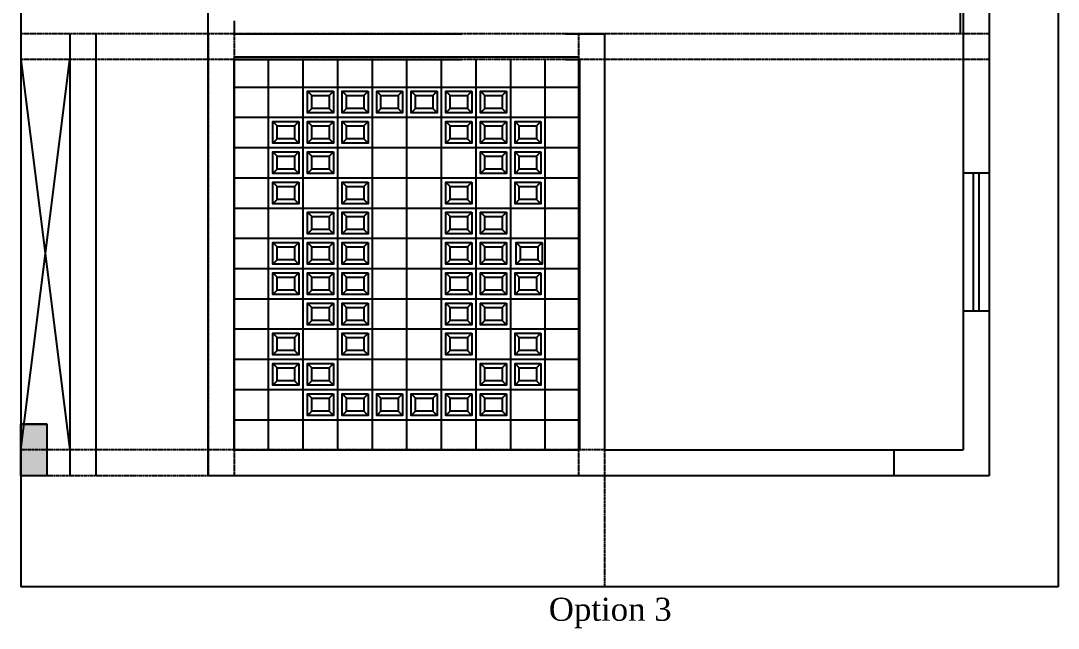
# Model space of a CAD drawing. Header units: inches. Extents: x 3138 to 9973, y -1757 to -151.
# Drawn here: x 9613.3 to 9973.3, y -1498.6 to -1287.7 of the extents above; entities that cross this region are included whole.
import ezdxf

# ---------------------------------------------------------------- set-up
doc = ezdxf.new("R2010")
doc.units = ezdxf.units.IN
doc.header["$LTSCALE"] = 0.1
doc.header["$MEASUREMENT"] = 0
doc.linetypes.add('DASHED', pattern=[0.75, 0.5, -0.25])
doc.linetypes.add('DASHED2', pattern=[0.375, 0.25, -0.125])
doc.layers.add('Filler slab pattern', color=7, linetype='Continuous')
doc.layers.add('MH - Beams', color=3, linetype='DASHED2')
doc.styles.get("Standard").update_dxf_attribs({"font": 'arial.ttf'})

msp = doc.modelspace()

# ---------------------------------------------------------------- hatches: boundary and pattern name
msp.add_hatch(color=256).paths.add_polyline_path([(9613.253, -1427.723), (9622.253, -1427.723), (9622.253, -1445.723), (9613.253, -1445.723)])

# ---------------------------------------------------------------- linework, layer by layer
for p, q in [((9939.253, -1169.723), (9939.253, -1292.223)), ((9630.253, -1292.223), (9630.253, -1445.723)), ((9639.253, -1292.223), (9639.253, -1445.723)), ((9613.253, -1301.223), (9630.253, -1436.723)), ((9613.253, -1436.723), (9630.253, -1301.223)), ((9709.253, -1301.223), (9687.253, -1301.223)), ((9940.253, -1340.473), (9949.253, -1340.473)), ((9943.753, -1340.473), (9943.753, -1388.473)), ((9945.753, -1340.473), (9945.753, -1388.473)), ((9940.253, -1388.473), (9949.253, -1388.473)), ((9622.253, -1427.723), (9613.253, -1427.723)), ((9916.253, -1436.723), (9916.253, -1445.723)), ((9622.253, -1445.723), (9613.253, -1445.723))]:
    msp.add_line(p, q)
for points in [[(9613.253, -994.223), (9973.253, -994.223), (9973.253, -1484.223)], [(9613.253, -994.223), (9613.253, -1484.223)], [(9940.253, -1169.723), (9940.253, -1436.723)], [(9949.253, -1175.296), (9949.253, -1445.723)], [(9949.253, -1445.723), (9678.253, -1445.723), (9678.253, -1238.723)], [(9687.253, -1287.723), (9687.253, -1292.223)], [(9687.253, -1292.223), (9766.253, -1292.223)], [(9802.253, -1292.223), (9815.753, -1292.223)], [(9815.753, -1292.223), (9815.753, -1436.723)], [(9687.253, -1301.223), (9766.253, -1301.223)], [(9687.253, -1301.223), (9687.253, -1436.723), (9806.753, -1436.723)], [(9709.253, -1301.223), (9733.253, -1301.223)], [(9802.253, -1301.223), (9806.753, -1301.223)], [(9806.753, -1301.223), (9806.753, -1436.723)], [(9622.253, -1427.723), (9622.253, -1445.723)], [(9815.753, -1436.723), (9940.253, -1436.723)], [(9973.253, -1484.223), (9613.253, -1484.223)]]:
    msp.add_lwpolyline(points)
msp.add_lwpolyline([(9613.253, -1427.723), (9622.253, -1427.723), (9622.253, -1445.723), (9613.253, -1445.723)], close=True)
at = {"layer": 'Filler slab pattern'}
for p, q in [((9687.253, -1300.223), (9806.753, -1300.223)), ((9687.253, -1436.723), (9687.253, -1301.223)), ((9699.253, -1436.723), (9699.253, -1301.223)), ((9711.253, -1436.723), (9711.253, -1301.223)), ((9723.253, -1436.723), (9723.253, -1301.223)), ((9735.253, -1436.723), (9735.253, -1301.223)), ((9747.253, -1436.723), (9747.253, -1301.223)), ((9759.253, -1436.723), (9759.253, -1301.223)), ((9771.253, -1436.723), (9771.253, -1301.223)), ((9783.253, -1436.723), (9783.253, -1301.223)), ((9795.253, -1436.723), (9795.253, -1301.223)), ((9807.253, -1436.723), (9807.253, -1301.223)), ((9687.253, -1310.723), (9806.753, -1310.723)), ((9714.253, -1313.723), (9712.753, -1312.223)), ((9720.253, -1313.723), (9721.753, -1312.223)), ((9726.253, -1313.723), (9724.753, -1312.223)), ((9732.253, -1313.723), (9733.753, -1312.223)), ((9738.253, -1313.723), (9736.753, -1312.223)), ((9744.253, -1313.723), (9745.753, -1312.223)), ((9750.253, -1313.723), (9748.753, -1312.223)), ((9756.253, -1313.723), (9757.753, -1312.223)), ((9762.253, -1313.723), (9760.753, -1312.223)), ((9768.253, -1313.723), (9769.753, -1312.223)), ((9774.253, -1313.723), (9772.753, -1312.223)), ((9780.253, -1313.723), (9781.753, -1312.223)), ((9714.253, -1318.223), (9712.753, -1319.723)), ((9720.253, -1318.223), (9721.753, -1319.723)), ((9726.253, -1318.223), (9724.753, -1319.723)), ((9732.253, -1318.223), (9733.753, -1319.723)), ((9738.253, -1318.223), (9736.753, -1319.723)), ((9744.253, -1318.223), (9745.753, -1319.723)), ((9750.253, -1318.223), (9748.753, -1319.723)), ((9756.253, -1318.223), (9757.753, -1319.723)), ((9762.253, -1318.223), (9760.753, -1319.723)), ((9768.253, -1318.223), (9769.753, -1319.723)), ((9774.253, -1318.223), (9772.753, -1319.723)), ((9780.253, -1318.223), (9781.753, -1319.723)), ((9687.253, -1321.223), (9806.753, -1321.223)), ((9702.253, -1324.223), (9700.753, -1322.723)), ((9708.253, -1324.223), (9709.753, -1322.723)), ((9714.253, -1324.223), (9712.753, -1322.723)), ((9720.253, -1324.223), (9721.753, -1322.723)), ((9726.253, -1324.223), (9724.753, -1322.723)), ((9732.253, -1324.223), (9733.753, -1322.723)), ((9762.253, -1324.223), (9760.753, -1322.723)), ((9768.253, -1324.223), (9769.753, -1322.723)), ((9774.253, -1324.223), (9772.753, -1322.723)), ((9780.253, -1324.223), (9781.753, -1322.723)), ((9786.253, -1324.223), (9784.753, -1322.723)), ((9792.253, -1324.223), (9793.753, -1322.723)), ((9687.253, -1331.723), (9806.753, -1331.723)), ((9702.253, -1328.723), (9700.753, -1330.223)), ((9708.253, -1328.723), (9709.753, -1330.223)), ((9714.253, -1328.723), (9712.753, -1330.223)), ((9720.253, -1328.723), (9721.753, -1330.223)), ((9726.253, -1328.723), (9724.753, -1330.223)), ((9732.253, -1328.723), (9733.753, -1330.223)), ((9762.253, -1328.723), (9760.753, -1330.223)), ((9768.253, -1328.723), (9769.753, -1330.223)), ((9774.253, -1328.723), (9772.753, -1330.223)), ((9780.253, -1328.723), (9781.753, -1330.223)), ((9786.253, -1328.723), (9784.753, -1330.223)), ((9792.253, -1328.723), (9793.753, -1330.223)), ((9702.253, -1334.723), (9700.753, -1333.223)), ((9708.253, -1334.723), (9709.753, -1333.223)), ((9714.253, -1334.723), (9712.753, -1333.223)), ((9720.253, -1334.723), (9721.753, -1333.223)), ((9774.253, -1334.723), (9772.753, -1333.223)), ((9780.253, -1334.723), (9781.753, -1333.223)), ((9786.253, -1334.723), (9784.753, -1333.223)), ((9792.253, -1334.723), (9793.753, -1333.223)), ((9687.253, -1342.223), (9806.753, -1342.223)), ((9702.253, -1339.223), (9700.753, -1340.723)), ((9708.253, -1339.223), (9709.753, -1340.723)), ((9714.253, -1339.223), (9712.753, -1340.723)), ((9720.253, -1339.223), (9721.753, -1340.723)), ((9774.253, -1339.223), (9772.753, -1340.723)), ((9780.253, -1339.223), (9781.753, -1340.723)), ((9786.253, -1339.223), (9784.753, -1340.723)), ((9792.253, -1339.223), (9793.753, -1340.723)), ((9702.253, -1345.223), (9700.753, -1343.723)), ((9708.253, -1345.223), (9709.753, -1343.723)), ((9726.253, -1345.223), (9724.753, -1343.723)), ((9732.253, -1345.223), (9733.753, -1343.723)), ((9762.253, -1345.223), (9760.753, -1343.723)), ((9768.253, -1345.223), (9769.753, -1343.723)), ((9786.253, -1345.223), (9784.753, -1343.723)), ((9792.253, -1345.223), (9793.753, -1343.723)), ((9702.253, -1349.723), (9700.753, -1351.223)), ((9708.253, -1349.723), (9709.753, -1351.223)), ((9726.253, -1349.723), (9724.753, -1351.223)), ((9732.253, -1349.723), (9733.753, -1351.223)), ((9762.253, -1349.723), (9760.753, -1351.223)), ((9768.253, -1349.723), (9769.753, -1351.223)), ((9786.253, -1349.723), (9784.753, -1351.223)), ((9792.253, -1349.723), (9793.753, -1351.223)), ((9687.253, -1352.723), (9806.753, -1352.723)), ((9714.253, -1355.723), (9712.753, -1354.223)), ((9720.253, -1355.723), (9721.753, -1354.223)), ((9726.253, -1355.723), (9724.753, -1354.223)), ((9732.253, -1355.723), (9733.753, -1354.223)), ((9762.253, -1355.723), (9760.753, -1354.223)), ((9768.253, -1355.723), (9769.753, -1354.223)), ((9774.253, -1355.723), (9772.753, -1354.223)), ((9780.253, -1355.723), (9781.753, -1354.223)), ((9714.253, -1360.223), (9712.753, -1361.723)), ((9720.253, -1360.223), (9721.753, -1361.723)), ((9726.253, -1360.223), (9724.753, -1361.723)), ((9732.253, -1360.223), (9733.753, -1361.723)), ((9762.253, -1360.223), (9760.753, -1361.723)), ((9768.253, -1360.223), (9769.753, -1361.723)), ((9774.253, -1360.223), (9772.753, -1361.723)), ((9780.253, -1360.223), (9781.753, -1361.723)), ((9687.253, -1363.223), (9806.753, -1363.223)), ((9702.253, -1366.223), (9700.753, -1364.723)), ((9708.253, -1366.223), (9709.753, -1364.723)), ((9714.253, -1366.223), (9712.753, -1364.723)), ((9720.253, -1366.223), (9721.753, -1364.723)), ((9726.253, -1366.223), (9724.753, -1364.723)), ((9732.253, -1366.223), (9733.753, -1364.723)), ((9762.253, -1366.223), (9760.753, -1364.723)), ((9768.253, -1366.223), (9769.753, -1364.723)), ((9774.253, -1366.223), (9772.753, -1364.723)), ((9780.253, -1366.223), (9781.753, -1364.723)), ((9786.655, -1366.223), (9785.155, -1364.723)), ((9792.655, -1366.223), (9794.155, -1364.723)), ((9702.253, -1370.723), (9700.753, -1372.223)), ((9708.253, -1370.723), (9709.753, -1372.223)), ((9714.253, -1370.723), (9712.753, -1372.223)), ((9720.253, -1370.723), (9721.753, -1372.223)), ((9726.253, -1370.723), (9724.753, -1372.223)), ((9732.253, -1370.723), (9733.753, -1372.223)), ((9762.253, -1370.723), (9760.753, -1372.223)), ((9768.253, -1370.723), (9769.753, -1372.223)), ((9774.253, -1370.723), (9772.753, -1372.223)), ((9780.253, -1370.723), (9781.753, -1372.223)), ((9786.655, -1370.723), (9785.155, -1372.223)), ((9792.655, -1370.723), (9794.155, -1372.223)), ((9687.253, -1373.723), (9806.753, -1373.723)), ((9702.253, -1376.723), (9700.753, -1375.223)), ((9708.253, -1376.723), (9709.753, -1375.223)), ((9714.253, -1376.723), (9712.753, -1375.223)), ((9720.253, -1376.723), (9721.753, -1375.223)), ((9726.253, -1376.723), (9724.753, -1375.223)), ((9732.253, -1376.723), (9733.753, -1375.223)), ((9762.253, -1376.723), (9760.753, -1375.223)), ((9768.253, -1376.723), (9769.753, -1375.223)), ((9774.253, -1376.723), (9772.753, -1375.223)), ((9780.253, -1376.723), (9781.753, -1375.223)), ((9786.253, -1376.723), (9784.753, -1375.223)), ((9792.253, -1376.723), (9793.753, -1375.223)), ((9702.253, -1381.223), (9700.753, -1382.723)), ((9708.253, -1381.223), (9709.753, -1382.723)), ((9714.253, -1381.223), (9712.753, -1382.723)), ((9720.253, -1381.223), (9721.753, -1382.723)), ((9726.253, -1381.223), (9724.753, -1382.723)), ((9732.253, -1381.223), (9733.753, -1382.723)), ((9762.253, -1381.223), (9760.753, -1382.723)), ((9768.253, -1381.223), (9769.753, -1382.723)), ((9774.253, -1381.223), (9772.753, -1382.723)), ((9780.253, -1381.223), (9781.753, -1382.723)), ((9786.253, -1381.223), (9784.753, -1382.723)), ((9792.253, -1381.223), (9793.753, -1382.723)), ((9687.253, -1384.223), (9806.753, -1384.223)), ((9714.253, -1387.223), (9712.753, -1385.723)), ((9720.253, -1387.223), (9721.753, -1385.723)), ((9726.253, -1387.223), (9724.753, -1385.723)), ((9732.253, -1387.223), (9733.753, -1385.723)), ((9762.253, -1387.223), (9760.753, -1385.723)), ((9768.253, -1387.223), (9769.753, -1385.723)), ((9774.253, -1387.223), (9772.753, -1385.723)), ((9780.253, -1387.223), (9781.753, -1385.723)), ((9714.253, -1391.723), (9712.753, -1393.223)), ((9720.253, -1391.723), (9721.753, -1393.223)), ((9726.253, -1391.723), (9724.753, -1393.223)), ((9732.253, -1391.723), (9733.753, -1393.223)), ((9762.253, -1391.723), (9760.753, -1393.223)), ((9768.253, -1391.723), (9769.753, -1393.223)), ((9774.253, -1391.723), (9772.753, -1393.223)), ((9780.253, -1391.723), (9781.753, -1393.223)), ((9687.253, -1394.723), (9806.753, -1394.723)), ((9702.253, -1397.723), (9700.753, -1396.223)), ((9708.253, -1397.723), (9709.753, -1396.223)), ((9726.253, -1397.723), (9724.753, -1396.223)), ((9732.253, -1397.723), (9733.753, -1396.223)), ((9762.253, -1397.723), (9760.753, -1396.223)), ((9768.253, -1397.723), (9769.753, -1396.223)), ((9786.253, -1397.723), (9784.753, -1396.223)), ((9792.253, -1397.723), (9793.753, -1396.223)), ((9702.253, -1402.223), (9700.753, -1403.723)), ((9708.253, -1402.223), (9709.753, -1403.723)), ((9726.253, -1402.223), (9724.753, -1403.723)), ((9732.253, -1402.223), (9733.753, -1403.723)), ((9762.253, -1402.223), (9760.753, -1403.723)), ((9768.253, -1402.223), (9769.753, -1403.723)), ((9786.253, -1402.223), (9784.753, -1403.723)), ((9792.253, -1402.223), (9793.753, -1403.723)), ((9687.253, -1405.223), (9806.753, -1405.223)), ((9702.253, -1408.223), (9700.753, -1406.723)), ((9708.253, -1408.223), (9709.753, -1406.723)), ((9714.253, -1408.223), (9712.753, -1406.723)), ((9720.253, -1408.223), (9721.753, -1406.723)), ((9774.253, -1408.223), (9772.753, -1406.723)), ((9780.253, -1408.223), (9781.753, -1406.723)), ((9786.253, -1408.223), (9784.753, -1406.723)), ((9792.253, -1408.223), (9793.753, -1406.723)), ((9702.253, -1412.723), (9700.753, -1414.223)), ((9708.253, -1412.723), (9709.753, -1414.223)), ((9714.253, -1412.723), (9712.753, -1414.223)), ((9720.253, -1412.723), (9721.753, -1414.223)), ((9774.253, -1412.723), (9772.753, -1414.223)), ((9780.253, -1412.723), (9781.753, -1414.223)), ((9786.253, -1412.723), (9784.753, -1414.223)), ((9792.253, -1412.723), (9793.753, -1414.223)), ((9687.253, -1415.723), (9806.753, -1415.723)), ((9714.253, -1418.723), (9712.753, -1417.223)), ((9720.253, -1418.723), (9721.753, -1417.223)), ((9726.253, -1418.723), (9724.753, -1417.223)), ((9732.253, -1418.723), (9733.753, -1417.223)), ((9738.253, -1418.723), (9736.753, -1417.223)), ((9744.253, -1418.723), (9745.753, -1417.223)), ((9750.253, -1418.723), (9748.753, -1417.223)), ((9756.253, -1418.723), (9757.753, -1417.223)), ((9762.253, -1418.723), (9760.753, -1417.223)), ((9768.253, -1418.723), (9769.753, -1417.223)), ((9774.253, -1418.723), (9772.753, -1417.223)), ((9780.253, -1418.723), (9781.753, -1417.223)), ((9714.253, -1423.223), (9712.753, -1424.723)), ((9720.253, -1423.223), (9721.753, -1424.723)), ((9726.253, -1423.223), (9724.753, -1424.723)), ((9732.253, -1423.223), (9733.753, -1424.723)), ((9738.253, -1423.223), (9736.753, -1424.723)), ((9744.253, -1423.223), (9745.753, -1424.723)), ((9750.253, -1423.223), (9748.753, -1424.723)), ((9756.253, -1423.223), (9757.753, -1424.723)), ((9762.253, -1423.223), (9760.753, -1424.723)), ((9768.253, -1423.223), (9769.753, -1424.723)), ((9774.253, -1423.223), (9772.753, -1424.723)), ((9780.253, -1423.223), (9781.753, -1424.723)), ((9687.253, -1426.223), (9806.753, -1426.223)), ((9687.253, -1436.723), (9806.753, -1436.723))]:
    msp.add_line(p, q, dxfattribs=at)
for points in [[(9721.753, -1312.223), (9721.753, -1319.723), (9712.753, -1319.723), (9712.753, -1312.223)], [(9720.253, -1313.723), (9720.253, -1318.223), (9714.253, -1318.223), (9714.253, -1313.723)], [(9733.753, -1312.223), (9733.753, -1319.723), (9724.753, -1319.723), (9724.753, -1312.223)], [(9732.253, -1313.723), (9732.253, -1318.223), (9726.253, -1318.223), (9726.253, -1313.723)], [(9745.753, -1312.223), (9745.753, -1319.723), (9736.753, -1319.723), (9736.753, -1312.223)], [(9744.253, -1313.723), (9744.253, -1318.223), (9738.253, -1318.223), (9738.253, -1313.723)], [(9757.753, -1312.223), (9757.753, -1319.723), (9748.753, -1319.723), (9748.753, -1312.223)], [(9756.253, -1313.723), (9756.253, -1318.223), (9750.253, -1318.223), (9750.253, -1313.723)], [(9769.753, -1312.223), (9769.753, -1319.723), (9760.753, -1319.723), (9760.753, -1312.223)], [(9768.253, -1313.723), (9768.253, -1318.223), (9762.253, -1318.223), (9762.253, -1313.723)], [(9781.753, -1312.223), (9781.753, -1319.723), (9772.753, -1319.723), (9772.753, -1312.223)], [(9780.253, -1313.723), (9780.253, -1318.223), (9774.253, -1318.223), (9774.253, -1313.723)], [(9709.753, -1322.723), (9709.753, -1330.223), (9700.753, -1330.223), (9700.753, -1322.723)], [(9708.253, -1324.223), (9708.253, -1328.723), (9702.253, -1328.723), (9702.253, -1324.223)], [(9721.753, -1322.723), (9721.753, -1330.223), (9712.753, -1330.223), (9712.753, -1322.723)], [(9720.253, -1324.223), (9720.253, -1328.723), (9714.253, -1328.723), (9714.253, -1324.223)], [(9733.753, -1322.723), (9733.753, -1330.223), (9724.753, -1330.223), (9724.753, -1322.723)], [(9732.253, -1324.223), (9732.253, -1328.723), (9726.253, -1328.723), (9726.253, -1324.223)], [(9769.753, -1322.723), (9769.753, -1330.223), (9760.753, -1330.223), (9760.753, -1322.723)], [(9768.253, -1324.223), (9768.253, -1328.723), (9762.253, -1328.723), (9762.253, -1324.223)], [(9781.753, -1322.723), (9781.753, -1330.223), (9772.753, -1330.223), (9772.753, -1322.723)], [(9780.253, -1324.223), (9780.253, -1328.723), (9774.253, -1328.723), (9774.253, -1324.223)], [(9793.753, -1322.723), (9793.753, -1330.223), (9784.753, -1330.223), (9784.753, -1322.723)], [(9792.253, -1324.223), (9792.253, -1328.723), (9786.253, -1328.723), (9786.253, -1324.223)], [(9709.753, -1333.223), (9709.753, -1340.723), (9700.753, -1340.723), (9700.753, -1333.223)], [(9708.253, -1334.723), (9708.253, -1339.223), (9702.253, -1339.223), (9702.253, -1334.723)], [(9721.753, -1333.223), (9721.753, -1340.723), (9712.753, -1340.723), (9712.753, -1333.223)], [(9720.253, -1334.723), (9720.253, -1339.223), (9714.253, -1339.223), (9714.253, -1334.723)], [(9781.753, -1333.223), (9781.753, -1340.723), (9772.753, -1340.723), (9772.753, -1333.223)], [(9780.253, -1334.723), (9780.253, -1339.223), (9774.253, -1339.223), (9774.253, -1334.723)], [(9793.753, -1333.223), (9793.753, -1340.723), (9784.753, -1340.723), (9784.753, -1333.223)], [(9792.253, -1334.723), (9792.253, -1339.223), (9786.253, -1339.223), (9786.253, -1334.723)], [(9709.753, -1343.723), (9709.753, -1351.223), (9700.753, -1351.223), (9700.753, -1343.723)], [(9708.253, -1345.223), (9708.253, -1349.723), (9702.253, -1349.723), (9702.253, -1345.223)], [(9733.753, -1343.723), (9733.753, -1351.223), (9724.753, -1351.223), (9724.753, -1343.723)], [(9732.253, -1345.223), (9732.253, -1349.723), (9726.253, -1349.723), (9726.253, -1345.223)], [(9769.753, -1343.723), (9769.753, -1351.223), (9760.753, -1351.223), (9760.753, -1343.723)], [(9768.253, -1345.223), (9768.253, -1349.723), (9762.253, -1349.723), (9762.253, -1345.223)], [(9793.753, -1343.723), (9793.753, -1351.223), (9784.753, -1351.223), (9784.753, -1343.723)], [(9792.253, -1345.223), (9792.253, -1349.723), (9786.253, -1349.723), (9786.253, -1345.223)], [(9721.753, -1354.223), (9721.753, -1361.723), (9712.753, -1361.723), (9712.753, -1354.223)], [(9720.253, -1355.723), (9720.253, -1360.223), (9714.253, -1360.223), (9714.253, -1355.723)], [(9733.753, -1354.223), (9733.753, -1361.723), (9724.753, -1361.723), (9724.753, -1354.223)], [(9732.253, -1355.723), (9732.253, -1360.223), (9726.253, -1360.223), (9726.253, -1355.723)], [(9769.753, -1354.223), (9769.753, -1361.723), (9760.753, -1361.723), (9760.753, -1354.223)], [(9768.253, -1355.723), (9768.253, -1360.223), (9762.253, -1360.223), (9762.253, -1355.723)], [(9781.753, -1354.223), (9781.753, -1361.723), (9772.753, -1361.723), (9772.753, -1354.223)], [(9780.253, -1355.723), (9780.253, -1360.223), (9774.253, -1360.223), (9774.253, -1355.723)], [(9709.753, -1364.723), (9709.753, -1372.223), (9700.753, -1372.223), (9700.753, -1364.723)], [(9708.253, -1366.223), (9708.253, -1370.723), (9702.253, -1370.723), (9702.253, -1366.223)], [(9721.753, -1364.723), (9721.753, -1372.223), (9712.753, -1372.223), (9712.753, -1364.723)], [(9720.253, -1366.223), (9720.253, -1370.723), (9714.253, -1370.723), (9714.253, -1366.223)], [(9733.753, -1364.723), (9733.753, -1372.223), (9724.753, -1372.223), (9724.753, -1364.723)], [(9732.253, -1366.223), (9732.253, -1370.723), (9726.253, -1370.723), (9726.253, -1366.223)], [(9769.753, -1364.723), (9769.753, -1372.223), (9760.753, -1372.223), (9760.753, -1364.723)], [(9768.253, -1366.223), (9768.253, -1370.723), (9762.253, -1370.723), (9762.253, -1366.223)], [(9781.753, -1364.723), (9781.753, -1372.223), (9772.753, -1372.223), (9772.753, -1364.723)], [(9780.253, -1366.223), (9780.253, -1370.723), (9774.253, -1370.723), (9774.253, -1366.223)], [(9794.155, -1364.723), (9794.155, -1372.223), (9785.155, -1372.223), (9785.155, -1364.723)], [(9792.655, -1366.223), (9792.655, -1370.723), (9786.655, -1370.723), (9786.655, -1366.223)], [(9709.753, -1375.223), (9709.753, -1382.723), (9700.753, -1382.723), (9700.753, -1375.223)], [(9708.253, -1376.723), (9708.253, -1381.223), (9702.253, -1381.223), (9702.253, -1376.723)], [(9721.753, -1375.223), (9721.753, -1382.723), (9712.753, -1382.723), (9712.753, -1375.223)], [(9720.253, -1376.723), (9720.253, -1381.223), (9714.253, -1381.223), (9714.253, -1376.723)], [(9733.753, -1375.223), (9733.753, -1382.723), (9724.753, -1382.723), (9724.753, -1375.223)], [(9732.253, -1376.723), (9732.253, -1381.223), (9726.253, -1381.223), (9726.253, -1376.723)], [(9769.753, -1375.223), (9769.753, -1382.723), (9760.753, -1382.723), (9760.753, -1375.223)], [(9768.253, -1376.723), (9768.253, -1381.223), (9762.253, -1381.223), (9762.253, -1376.723)], [(9781.753, -1375.223), (9781.753, -1382.723), (9772.753, -1382.723), (9772.753, -1375.223)], [(9780.253, -1376.723), (9780.253, -1381.223), (9774.253, -1381.223), (9774.253, -1376.723)], [(9793.753, -1375.223), (9793.753, -1382.723), (9784.753, -1382.723), (9784.753, -1375.223)], [(9792.253, -1376.723), (9792.253, -1381.223), (9786.253, -1381.223), (9786.253, -1376.723)], [(9721.753, -1385.723), (9721.753, -1393.223), (9712.753, -1393.223), (9712.753, -1385.723)], [(9733.753, -1385.723), (9733.753, -1393.223), (9724.753, -1393.223), (9724.753, -1385.723)], [(9769.753, -1385.723), (9769.753, -1393.223), (9760.753, -1393.223), (9760.753, -1385.723)], [(9781.753, -1385.723), (9781.753, -1393.223), (9772.753, -1393.223), (9772.753, -1385.723)], [(9720.253, -1387.223), (9720.253, -1391.723), (9714.253, -1391.723), (9714.253, -1387.223)], [(9732.253, -1387.223), (9732.253, -1391.723), (9726.253, -1391.723), (9726.253, -1387.223)], [(9768.253, -1387.223), (9768.253, -1391.723), (9762.253, -1391.723), (9762.253, -1387.223)], [(9780.253, -1387.223), (9780.253, -1391.723), (9774.253, -1391.723), (9774.253, -1387.223)], [(9709.753, -1396.223), (9709.753, -1403.723), (9700.753, -1403.723), (9700.753, -1396.223)], [(9733.753, -1396.223), (9733.753, -1403.723), (9724.753, -1403.723), (9724.753, -1396.223)], [(9769.753, -1396.223), (9769.753, -1403.723), (9760.753, -1403.723), (9760.753, -1396.223)], [(9793.753, -1396.223), (9793.753, -1403.723), (9784.753, -1403.723), (9784.753, -1396.223)], [(9708.253, -1397.723), (9708.253, -1402.223), (9702.253, -1402.223), (9702.253, -1397.723)], [(9732.253, -1397.723), (9732.253, -1402.223), (9726.253, -1402.223), (9726.253, -1397.723)], [(9768.253, -1397.723), (9768.253, -1402.223), (9762.253, -1402.223), (9762.253, -1397.723)], [(9792.253, -1397.723), (9792.253, -1402.223), (9786.253, -1402.223), (9786.253, -1397.723)], [(9709.753, -1406.723), (9709.753, -1414.223), (9700.753, -1414.223), (9700.753, -1406.723)], [(9721.753, -1406.723), (9721.753, -1414.223), (9712.753, -1414.223), (9712.753, -1406.723)], [(9781.753, -1406.723), (9781.753, -1414.223), (9772.753, -1414.223), (9772.753, -1406.723)], [(9793.753, -1406.723), (9793.753, -1414.223), (9784.753, -1414.223), (9784.753, -1406.723)], [(9708.253, -1408.223), (9708.253, -1412.723), (9702.253, -1412.723), (9702.253, -1408.223)], [(9720.253, -1408.223), (9720.253, -1412.723), (9714.253, -1412.723), (9714.253, -1408.223)], [(9780.253, -1408.223), (9780.253, -1412.723), (9774.253, -1412.723), (9774.253, -1408.223)], [(9792.253, -1408.223), (9792.253, -1412.723), (9786.253, -1412.723), (9786.253, -1408.223)], [(9721.753, -1417.223), (9721.753, -1424.723), (9712.753, -1424.723), (9712.753, -1417.223)], [(9733.753, -1417.223), (9733.753, -1424.723), (9724.753, -1424.723), (9724.753, -1417.223)], [(9745.753, -1417.223), (9745.753, -1424.723), (9736.753, -1424.723), (9736.753, -1417.223)], [(9757.753, -1417.223), (9757.753, -1424.723), (9748.753, -1424.723), (9748.753, -1417.223)], [(9769.753, -1417.223), (9769.753, -1424.723), (9760.753, -1424.723), (9760.753, -1417.223)], [(9781.753, -1417.223), (9781.753, -1424.723), (9772.753, -1424.723), (9772.753, -1417.223)], [(9720.253, -1418.723), (9720.253, -1423.223), (9714.253, -1423.223), (9714.253, -1418.723)], [(9732.253, -1418.723), (9732.253, -1423.223), (9726.253, -1423.223), (9726.253, -1418.723)], [(9744.253, -1418.723), (9744.253, -1423.223), (9738.253, -1423.223), (9738.253, -1418.723)], [(9756.253, -1418.723), (9756.253, -1423.223), (9750.253, -1423.223), (9750.253, -1418.723)], [(9768.253, -1418.723), (9768.253, -1423.223), (9762.253, -1423.223), (9762.253, -1418.723)], [(9780.253, -1418.723), (9780.253, -1423.223), (9774.253, -1423.223), (9774.253, -1418.723)]]:
    msp.add_lwpolyline(points, close=True, dxfattribs=at)
at = {"layer": 'MH - Beams', "linetype": 'DASHED'}
for p, q in [((9949.253, -1292.223), (9613.253, -1292.223)), ((9678.253, -1292.223), (9678.253, -1445.723)), ((9687.253, -1292.223), (9687.253, -1445.723)), ((9806.753, -1292.223), (9806.753, -1445.723)), ((9815.753, -1292.223), (9815.753, -1445.723)), ((9949.253, -1301.223), (9613.253, -1301.223)), ((9815.753, -1436.723), (9613.253, -1436.723)), ((9815.753, -1445.723), (9613.253, -1445.723)), ((9815.753, -1445.723), (9815.753, -1484.223))]:
    msp.add_line(p, q, dxfattribs=at)

# ---------------------------------------------------------------- texts
at = {"insert": (9734.355, -1487.998), "char_height": 8, "width": 166.88286, "attachment_point": 1}
msp.add_mtext('\\pxqc;{\\fTimes New Roman|b0|i0|c0|p34;Option 3}', dxfattribs=at)

doc.saveas('drawing.dxf')
